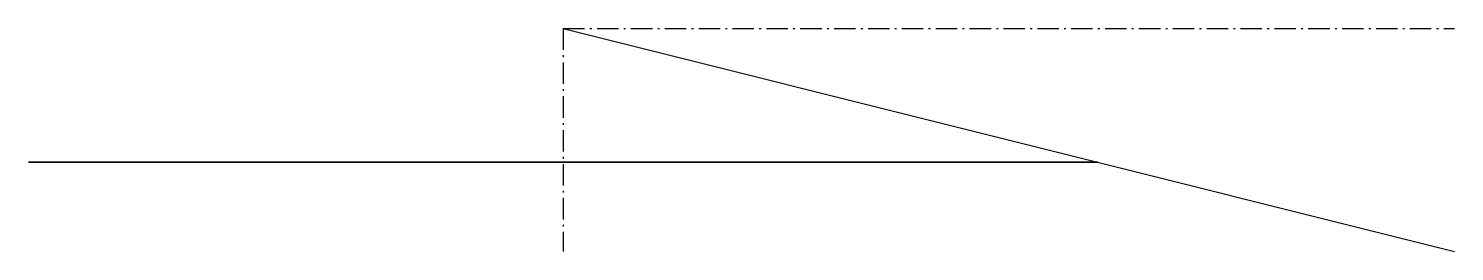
# Model space of a CAD drawing. Header units: centimetres. Extents: x 30 to 110, y 17.5 to 30.
import ezdxf

# ---------------------------------------------------------------- set-up
doc = ezdxf.new("R2010")
doc.units = ezdxf.units.CM
doc.linetypes.add('ACAD_ISO10W100', pattern=[18, 12, -3, 0, -3])
for name, color, linetype in [('detalii', 201, 'Continuous'), ('linii de ajutor', 131, 'ACAD_ISO10W100'), ('schita', 7, 'Continuous')]:
    doc.layers.add(name, color=color, linetype=linetype)

msp = doc.modelspace()

# ---------------------------------------------------------------- linework, layer by layer
at = {"layer": 'detalii'}
msp.add_line((60, 30), (110, 17.5), dxfattribs=at)
at = {"layer": 'linii de ajutor', "ltscale": 0.1}
for q in [(110, 30), (60, 17.5)]:
    msp.add_line((60, 30), q, dxfattribs=at)
at = {"layer": 'schita', "extrusion": (0, 1, 0)}
msp.add_circle((-60, 0, 22.5), 30, dxfattribs=at)

doc.saveas('drawing.dxf')
